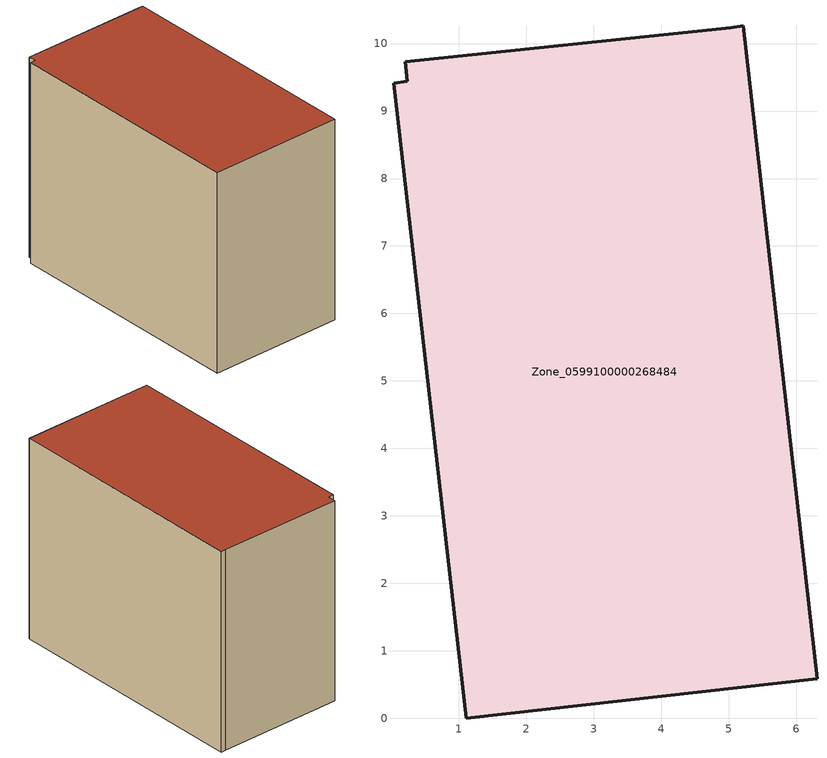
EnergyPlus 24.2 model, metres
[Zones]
Zone_0599100000268484
 floor ground (C_G): 6.31,0.59 1.11,0 0.04,9.41 0.24,9.44 0.21,9.73 5.03,10.24 5.21,10.27 z0
 wall outside (C_F): 1.11,0 6.31,0.59 5.21,10.27 5.03,10.24 0.21,9.73 0.24,9.44 0.04,9.41 1.11,0 z0:7.86
 roof outside (C_R): 0.21,9.73 0.24,9.44 0.04,9.41 1.11,0 6.31,0.59 5.21,10.27 5.03,10.24 z7.86
[BUILDING]
Pand.0599100000268484: North Axis=0; Terrain=City; Loads Convergence Tolerance Value=0.04; Temperature Convergence Tolerance Value=0.4; Solar Distribution=FullExterior; Maximum Number of Warmup Days=25; Minimum Number of Warmup Days=1
[Site:Location]
Rotterdam.The.Hague.AP_ZH_NLD Design_Conditions: Latitude=51.96; Longitude=4.45; Time Zone=1; Elevation=-4.5
[SITE:GROUNDTEMPERATURE:BUILDINGSURFACE]
18, 18, 18, 18, 18, 18, 18, 18, 18, 18, 18, 18
[MATERIAL] Thermal Absorptance=0.9; Solar Absorptance=0.7; Visible Absorptance=0.7
Name | Roughness | Thickness | Conductivity | Density | Specific Heat
G.TC.1946-1964 | MediumSmooth | 0.15 | 1 | 540 | 1210
F.TC.1946-1964 | Rough | 0.3 | 0.857143 | 1920 | 840
R.TC.1946-1964 | MediumRough | 0.2 | 0.235294 | 1500 | 1000
[CONSTRUCTION]
C_G: G.TC.1946-1964
C_F: F.TC.1946-1964
C_R: R.TC.1946-1964
[ZONE]
Zone_0599100000268484: Type=1; Multiplier=1; Ceiling Height=Autocalculate; Volume=Autocalculate; Floor Area=autocalculate; Part of Total Floor Area=Yes
[ZONEINFILTRATION:DESIGNFLOWRATE]
Infil_Zone_0599100000268484: Zone or ZoneList or Space or SpaceList=Zone_0599100000268484; Schedule=AlwaysOn; Design Flow Rate Calculation Method=Flow/Area; Flow Rate per Floor Area=0.003; Constant Term Coefficient=1; Temperature Term Coefficient=0; Velocity Term Coefficient=0; Velocity Squared Term Coefficient=0
[HVACTEMPLATE:ZONE:IDEALLOADSAIRSYSTEM]
Zone_0599100000268484: Maximum Heating Supply Air Temperature=50; Minimum Cooling Supply Air Temperature=13; Maximum Heating Supply Air Humidity Ratio=0.0156; Minimum Cooling Supply Air Humidity Ratio=0.0077; Heating Limit=NoLimit; Cooling Limit=NoLimit; Dehumidification Control Type=ConstantSensibleHeatRatio; Cooling Sensible Heat Ratio=0.7; Dehumidification Setpoint=60; Humidification Control Type=None; Humidification Setpoint=30; Outdoor Air Method=None; Outdoor Air Flow Rate per Person=0.00944; Outdoor Air Flow Rate per Zone Floor Area=0; Outdoor Air Flow Rate per Zone=0; Demand Controlled Ventilation Type=None; Outdoor Air Economizer Type=NoEconomizer; Heat Recovery Type=None; Sensible Heat Recovery Effectiveness=0.7; Latent Heat Recovery Effectiveness=0.65
[ZONECONTROL:THERMOSTAT]
ThermostatControl_Zone_0599100000268484: Zone or ZoneList=Zone_0599100000268484; Control Type Schedule=DualSetpointControlType; Control 1=Thermostat_Zone_0599100000268484; Temperature Difference Between Cutout And Setpoint=0
[THERMOSTATSETPOINT:DUALSETPOINT]
Thermostat_Zone_0599100000268484: Heating Setpoint Temperature Schedule=HeatingSetpoint_Zone_0599100000268484; Cooling Setpoint Temperature Schedule=CoolingSetpoint_Zone_0599100000268484
[SCHEDULE:COMPACT]
HeatingSetpoint_Zone_0599100000268484: Through: 12/31, For: AllDays, Until: 24:00, 21
CoolingSetpoint_Zone_0599100000268484: Through: 12/31, For: AllDays, Until: 24:00, 24
DualSetpointControlType: Through: 12/31, For: AllDays, Until: 24:00, 4
AlwaysOn: Through: 12/31, For: AllDays, Until: 24:00, 1
